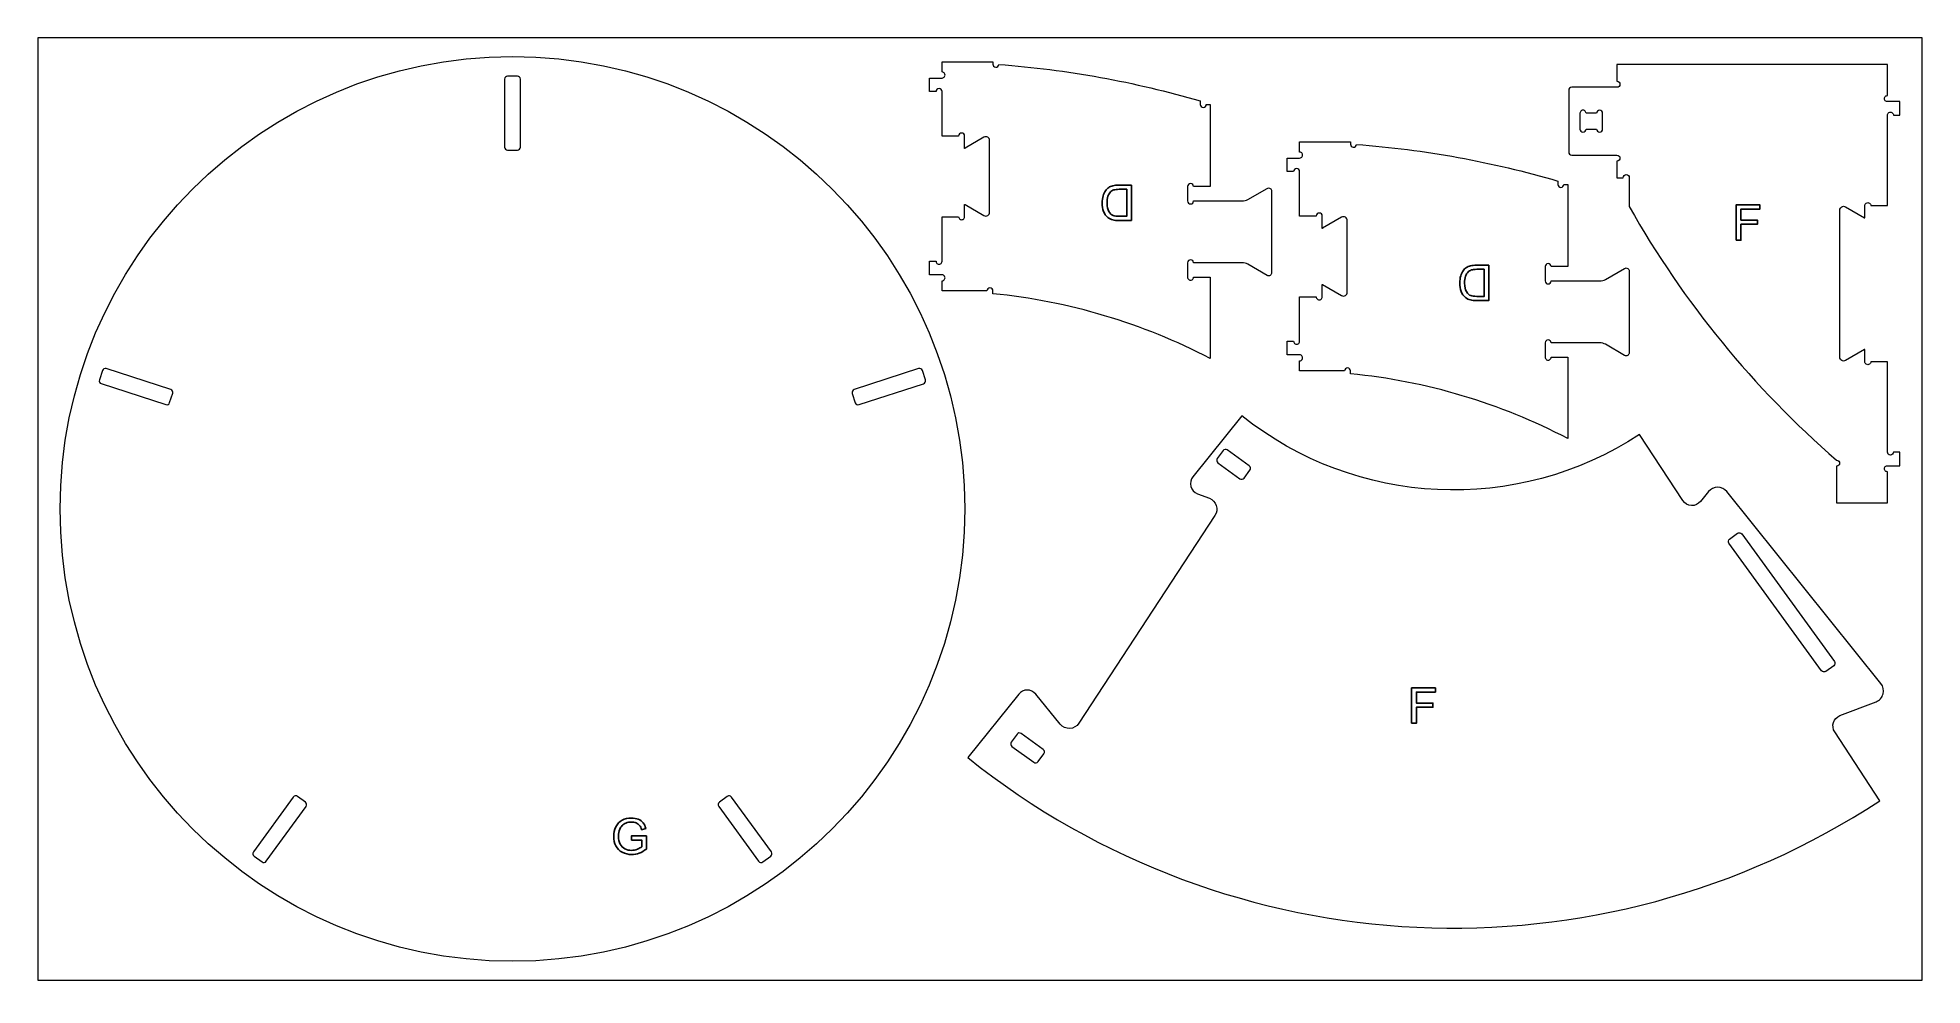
# Model space of a CAD drawing. Header units: centimetres. Extents: x -125 to 125, y -63 to 62.
import ezdxf

# ---------------------------------------------------------------- set-up
doc = ezdxf.new("R2010")
doc.units = ezdxf.units.CM
doc.header["$MEASUREMENT"] = 0
doc.layers.add('decoupe', color=7, linetype='Continuous')
doc.layers.add('planche', color=7, linetype='Continuous')

msp = doc.modelspace()

# ---------------------------------------------------------------- linework, layer by layer
at = {"layer": 'decoupe', "lineweight": 20}
msp.add_ellipse((-62.0318, -0.00053), major_axis=(0, 60), ratio=1, dxfattribs=at)
at = {"layer": 'decoupe', "color": 5, "lineweight": 9}
for points, knots in [([(0.90768, 28.91732), (0.90768, 29.1382), (1.08673, 29.31736), (1.30772, 29.31736), (1.5286, 29.31736), (1.70765, 29.1382), (1.70765, 28.91732), (1.70765, 28.91732), (1.70765, 28.53959), (1.70765, 28.53959), (11.77449, 27.54651), (21.55655, 24.62792), (30.52167, 19.94279), (30.52167, 19.94279), (30.52167, 30.74523), (30.52167, 30.74523), (30.52167, 30.74523), (28.32173, 30.74523), (28.32173, 30.74523), (28.32173, 30.60231), (28.24551, 30.47032), (28.12176, 30.39886), (27.99802, 30.32741), (27.84546, 30.32741), (27.72172, 30.39886), (27.59798, 30.47032), (27.52176, 30.60231), (27.52176, 30.74523), (27.52176, 30.74523), (27.52176, 32.64528), (27.52176, 32.64528), (27.52176, 32.86616), (27.70081, 33.04521), (27.92168, 33.04521), (28.14268, 33.04521), (28.32173, 32.86616), (28.32173, 32.64528), (28.32173, 32.64528), (30.67167, 32.64528), (30.67167, 32.64528), (30.67167, 32.64528), (34.76982, 32.64528), (34.76982, 32.64528), (35.03311, 32.64528), (35.29175, 32.57592), (35.51983, 32.44428), (35.51983, 32.44428), (38.07172, 30.97098), (38.07172, 30.97098), (38.19546, 30.89953), (38.3479, 30.89953), (38.47176, 30.97098), (38.5955, 31.04244), (38.67172, 31.17443), (38.67172, 31.31735), (38.67172, 31.31735), (38.67172, 42.17312), (38.67172, 42.17312), (38.67172, 42.31603), (38.5955, 42.44814), (38.47176, 42.5196), (38.3479, 42.59105), (38.19546, 42.59105), (38.07172, 42.5196), (38.07172, 42.5196), (35.51983, 41.04619), (35.51983, 41.04619), (35.29175, 40.91455), (35.03311, 40.8453), (34.76982, 40.8453), (34.76982, 40.8453), (30.67167, 40.8453), (30.67167, 40.8453), (30.67167, 40.8453), (28.32173, 40.8453), (28.32173, 40.8453), (28.32173, 40.6243), (28.14268, 40.44525), (27.92168, 40.44525), (27.70081, 40.44525), (27.52176, 40.6243), (27.52176, 40.8453), (27.52176, 40.8453), (27.52176, 42.74524), (27.52176, 42.74524), (27.52176, 42.96612), (27.70081, 43.14528), (27.92168, 43.14528), (28.14268, 43.14528), (28.32173, 42.96612), (28.32173, 42.74524), (28.32173, 42.74524), (30.52167, 42.74524), (30.52167, 42.74524), (30.52167, 42.74524), (30.52167, 53.64516), (30.52167, 53.64516), (30.52167, 53.64516), (30.00765, 53.64516), (30.00765, 53.64516), (30.00765, 53.42428), (29.82848, 53.24524), (29.6076, 53.24524), (29.38673, 53.24524), (29.20768, 53.42428), (29.20768, 53.64516), (29.20768, 53.64516), (29.20768, 54.10539), (29.20768, 54.10539), (20.50119, 56.65147), (11.55141, 58.27616), (2.50565, 58.9525), (2.4895, 58.73244), (2.29825, 58.56698), (2.07807, 58.58267), (1.858, 58.59847), (1.6922, 58.7896), (1.70765, 59.00967), (1.70765, 59.00967), (1.70765, 59.28457), (1.70765, 59.28457), (1.70765, 59.28457), (-5.0423, 59.28457), (-5.0423, 59.28457), (-5.0423, 59.28457), (-5.0423, 57.95106), (-5.0423, 57.95106), (-4.89939, 57.95106), (-4.7674, 57.87484), (-4.69594, 57.75098), (-4.62448, 57.62723), (-4.62448, 57.47479), (-4.69594, 57.35105), (-4.7674, 57.22731), (-4.89939, 57.15097), (-5.0423, 57.15097), (-5.0423, 57.15097), (-6.69232, 57.15097), (-6.69232, 57.15097), (-6.69232, 57.15097), (-6.69232, 55.35107), (-6.69232, 55.35107), (-6.69232, 55.35107), (-5.84227, 55.35107), (-5.84227, 55.35107), (-5.84227, 55.57195), (-5.66323, 55.75099), (-5.44235, 55.75099), (-5.22135, 55.75099), (-5.0423, 55.57195), (-5.0423, 55.35107), (-5.0423, 55.35107), (-5.0423, 49.45093), (-5.0423, 49.45093), (-5.0423, 49.45093), (-2.84236, 49.45093), (-2.84236, 49.45093), (-2.84236, 49.6718), (-2.66319, 49.85085), (-2.44232, 49.85085), (-2.22144, 49.85085), (-2.04227, 49.6718), (-2.04227, 49.45093), (-2.04227, 49.45093), (-2.04227, 47.81195), (-2.04227, 47.81195), (-2.04227, 47.81195), (-2.0181, 47.82496), (-2.0181, 47.82496), (-2.0181, 47.82496), (-1.99429, 47.83844), (-1.99429, 47.83844), (-1.99429, 47.83844), (0.52181, 49.29105), (0.52181, 49.29105), (0.67646, 49.3804), (0.86713, 49.3804), (1.02178, 49.29105), (1.17643, 49.20181), (1.27182, 49.03671), (1.27182, 48.85812), (1.27182, 48.85812), (1.27182, 39.34377), (1.27182, 39.34377), (1.27182, 39.16507), (1.17643, 39.00008), (1.02178, 38.91073), (0.86713, 38.82138), (0.67646, 38.82138), (0.52181, 38.91073), (0.52181, 38.91073), (-1.99429, 40.36334), (-1.99429, 40.36334), (-1.99429, 40.36334), (-2.0181, 40.37682), (-2.0181, 40.37682), (-2.0181, 40.37682), (-2.04227, 40.38983), (-2.04227, 40.38983), (-2.04227, 40.38983), (-2.04227, 38.75097), (-2.04227, 38.75097), (-2.04227, 38.60805), (-2.11861, 38.47594), (-2.24235, 38.40449), (-2.36609, 38.33303), (-2.51854, 38.33303), (-2.64228, 38.40449), (-2.76602, 38.47594), (-2.84236, 38.60805), (-2.84236, 38.75097), (-2.84236, 38.75097), (-5.0423, 38.75097), (-5.0423, 38.75097), (-5.0423, 38.75097), (-5.0423, 32.85083), (-5.0423, 32.85083), (-5.0423, 32.70791), (-5.11853, 32.5758), (-5.24227, 32.50435), (-5.36613, 32.43289), (-5.51857, 32.43289), (-5.64231, 32.50435), (-5.76605, 32.5758), (-5.84227, 32.70791), (-5.84227, 32.85083), (-5.84227, 32.85083), (-6.69232, 32.85083), (-6.69232, 32.85083), (-6.69232, 32.85083), (-6.69232, 31.05081), (-6.69232, 31.05081), (-6.69232, 31.05081), (-5.0423, 31.05081), (-5.0423, 31.05081), (-4.89939, 31.05081), (-4.7674, 30.97459), (-4.69594, 30.85084), (-4.62448, 30.7271), (-4.62448, 30.57454), (-4.69594, 30.4508), (-4.7674, 30.32706), (-4.89939, 30.25084), (-5.0423, 30.25084), (-5.0423, 30.25084), (-5.0423, 28.91732), (-5.0423, 28.91732), (-5.0423, 28.91732), (0.90768, 28.91732), (0.90768, 28.91732)], [0, 0, 0, 0, 0.012048193, 0.012048193, 0.012048193, 0.024096386, 0.024096386, 0.024096386, 0.036144578, 0.036144578, 0.036144578, 0.048192771, 0.048192771, 0.048192771, 0.060240964, 0.060240964, 0.060240964, 0.072289157, 0.072289157, 0.072289157, 0.084337349, 0.084337349, 0.084337349, 0.096385542, 0.096385542, 0.096385542, 0.108433735, 0.108433735, 0.108433735, 0.120481928, 0.120481928, 0.120481928, 0.13253012, 0.13253012, 0.13253012, 0.144578313, 0.144578313, 0.144578313, 0.156626506, 0.156626506, 0.156626506, 0.168674699, 0.168674699, 0.168674699, 0.180722892, 0.180722892, 0.180722892, 0.192771084, 0.192771084, 0.192771084, 0.204819277, 0.204819277, 0.204819277, 0.21686747, 0.21686747, 0.21686747, 0.228915663, 0.228915663, 0.228915663, 0.240963855, 0.240963855, 0.240963855, 0.253012048, 0.253012048, 0.253012048, 0.265060241, 0.265060241, 0.265060241, 0.277108434, 0.277108434, 0.277108434, 0.289156627, 0.289156627, 0.289156627, 0.301204819, 0.301204819, 0.301204819, 0.313253012, 0.313253012, 0.313253012, 0.325301205, 0.325301205, 0.325301205, 0.337349398, 0.337349398, 0.337349398, 0.34939759, 0.34939759, 0.34939759, 0.361445783, 0.361445783, 0.361445783, 0.373493976, 0.373493976, 0.373493976, 0.385542169, 0.385542169, 0.385542169, 0.397590361, 0.397590361, 0.397590361, 0.409638554, 0.409638554, 0.409638554, 0.421686747, 0.421686747, 0.421686747, 0.43373494, 0.43373494, 0.43373494, 0.445783133, 0.445783133, 0.445783133, 0.457831325, 0.457831325, 0.457831325, 0.469879518, 0.469879518, 0.469879518, 0.481927711, 0.481927711, 0.481927711, 0.493975904, 0.493975904, 0.493975904, 0.506024096, 0.506024096, 0.506024096, 0.518072289, 0.518072289, 0.518072289, 0.530120482, 0.530120482, 0.530120482, 0.542168675, 0.542168675, 0.542168675, 0.554216867, 0.554216867, 0.554216867, 0.56626506, 0.56626506, 0.56626506, 0.578313253, 0.578313253, 0.578313253, 0.590361446, 0.590361446, 0.590361446, 0.602409639, 0.602409639, 0.602409639, 0.614457831, 0.614457831, 0.614457831, 0.626506024, 0.626506024, 0.626506024, 0.638554217, 0.638554217, 0.638554217, 0.65060241, 0.65060241, 0.65060241, 0.662650602, 0.662650602, 0.662650602, 0.674698795, 0.674698795, 0.674698795, 0.686746988, 0.686746988, 0.686746988, 0.698795181, 0.698795181, 0.698795181, 0.710843373, 0.710843373, 0.710843373, 0.722891566, 0.722891566, 0.722891566, 0.734939759, 0.734939759, 0.734939759, 0.746987952, 0.746987952, 0.746987952, 0.759036145, 0.759036145, 0.759036145, 0.771084337, 0.771084337, 0.771084337, 0.78313253, 0.78313253, 0.78313253, 0.795180723, 0.795180723, 0.795180723, 0.807228916, 0.807228916, 0.807228916, 0.819277108, 0.819277108, 0.819277108, 0.831325301, 0.831325301, 0.831325301, 0.843373494, 0.843373494, 0.843373494, 0.855421687, 0.855421687, 0.855421687, 0.86746988, 0.86746988, 0.86746988, 0.879518072, 0.879518072, 0.879518072, 0.891566265, 0.891566265, 0.891566265, 0.903614458, 0.903614458, 0.903614458, 0.915662651, 0.915662651, 0.915662651, 0.927710843, 0.927710843, 0.927710843, 0.939759036, 0.939759036, 0.939759036, 0.951807229, 0.951807229, 0.951807229, 0.963855422, 0.963855422, 0.963855422, 0.975903614, 0.975903614, 0.975903614, 0.987951807, 0.987951807, 0.987951807, 1, 1, 1, 1]), ([(120.36753, 19.52563), (120.36753, 19.52563), (120.36753, 7.53038), (120.36753, 7.53038), (120.36753, 7.3095), (120.5467, 7.13045), (120.76758, 7.13045), (120.98845, 7.13045), (121.16762, 7.3095), (121.16762, 7.53038), (121.16762, 7.53038), (122.01755, 7.53038), (122.01755, 7.53038), (122.01755, 7.53038), (122.01755, 5.73036), (122.01755, 5.73036), (122.01755, 5.73036), (120.36753, 5.73036), (120.36753, 5.73036), (120.22462, 5.73036), (120.09263, 5.65414), (120.02117, 5.53039), (119.94971, 5.40665), (119.94971, 5.25421), (120.02117, 5.13035), (120.09263, 5.00661), (120.22462, 4.93039), (120.36753, 4.93039), (120.36753, 4.93039), (120.36753, 0.82562), (120.36753, 0.82562), (120.36753, 0.82562), (113.61758, 0.82562), (113.61758, 0.82562), (113.61758, 0.82562), (113.61758, 5.66564), (113.61758, 5.66564), (113.83845, 5.66564), (114.01762, 5.84469), (114.01762, 6.06557), (114.01762, 6.28656), (113.83845, 6.46561), (113.61758, 6.46561), (102.59681, 16.02144), (93.29555, 27.39566), (86.11767, 40.09397), (86.11767, 40.09397), (86.11767, 43.9336), (86.11767, 43.9336), (86.11767, 44.15447), (85.9385, 44.33352), (85.71762, 44.33352), (85.49675, 44.33352), (85.3177, 44.15447), (85.3177, 43.9336), (85.3177, 43.9336), (84.61765, 43.9336), (84.61765, 43.9336), (84.61765, 43.9336), (84.48171, 43.9336), (84.48171, 43.9336), (84.48171, 43.9336), (84.48171, 46.12564), (84.48171, 46.12564), (84.7027, 46.12564), (84.88175, 46.30481), (84.88175, 46.52568), (84.88175, 46.74656), (84.7027, 46.92573), (84.48171, 46.92573), (84.48171, 46.92573), (78.48176, 46.92573), (78.48176, 46.92573), (78.37568, 46.92573), (78.27389, 46.96779), (78.19895, 47.04285), (78.12389, 47.11791), (78.08172, 47.21957), (78.08172, 47.32565), (78.08172, 47.32565), (78.08172, 55.52566), (78.08172, 55.52566), (78.08172, 55.63175), (78.12389, 55.73353), (78.19895, 55.80847), (78.27389, 55.88353), (78.37568, 55.92571), (78.48176, 55.92571), (78.48176, 55.92571), (84.48171, 55.92571), (84.48171, 55.92571), (84.7027, 55.92571), (84.88175, 56.10476), (84.88175, 56.32563), (84.88175, 56.54663), (84.7027, 56.72568), (84.48171, 56.72568), (84.48171, 56.72568), (84.48171, 58.92551), (84.48171, 58.92551), (84.48171, 58.92551), (120.36753, 58.92551), (120.36753, 58.92551), (120.36753, 58.92551), (120.36753, 54.82074), (120.36753, 54.82074), (120.22462, 54.82074), (120.09263, 54.74452), (120.02117, 54.62077), (119.94971, 54.49692), (119.94971, 54.34447), (120.02117, 54.22073), (120.09263, 54.09699), (120.22462, 54.02077), (120.36753, 54.02077), (120.36753, 54.02077), (122.01755, 54.02077), (122.01755, 54.02077), (122.01755, 54.02077), (122.01755, 52.22075), (122.01755, 52.22075), (122.01755, 52.22075), (121.16762, 52.22075), (121.16762, 52.22075), (121.16762, 52.36366), (121.09128, 52.49566), (120.96754, 52.56711), (120.8438, 52.63857), (120.69136, 52.63857), (120.56761, 52.56711), (120.44387, 52.49566), (120.36753, 52.36366), (120.36753, 52.22075), (120.36753, 52.22075), (120.36753, 40.2255), (120.36753, 40.2255), (120.36753, 40.2255), (118.16759, 40.2255), (118.16759, 40.2255), (118.16759, 40.36841), (118.09137, 40.50052), (117.96762, 40.57198), (117.84376, 40.64344), (117.69132, 40.64344), (117.56758, 40.57198), (117.44384, 40.50052), (117.36762, 40.36841), (117.36762, 40.2255), (117.36762, 40.2255), (117.36762, 38.58664), (117.36762, 38.58664), (117.36762, 38.58664), (117.34345, 38.59965), (117.34345, 38.59965), (117.34345, 38.59965), (117.31951, 38.61313), (117.31951, 38.61313), (117.31951, 38.61313), (114.80353, 40.06574), (114.80353, 40.06574), (114.64876, 40.15509), (114.45821, 40.15509), (114.30345, 40.06574), (114.1488, 39.97639), (114.05352, 39.8114), (114.05352, 39.6327), (114.05352, 39.6327), (114.05352, 20.11843), (114.05352, 20.11843), (114.05352, 19.93973), (114.1488, 19.77474), (114.30345, 19.68539), (114.45821, 19.59604), (114.64876, 19.59604), (114.80353, 19.68539), (114.80353, 19.68539), (117.31951, 21.138), (117.31951, 21.138), (117.31951, 21.138), (117.34345, 21.15148), (117.34345, 21.15148), (117.34345, 21.15148), (117.36762, 21.16449), (117.36762, 21.16449), (117.36762, 21.16449), (117.36762, 19.52563), (117.36762, 19.52563), (117.36762, 19.38271), (117.44384, 19.2506), (117.56758, 19.17915), (117.69132, 19.10769), (117.84376, 19.10769), (117.96762, 19.17915), (118.09137, 19.2506), (118.16759, 19.38271), (118.16759, 19.52563), (118.16759, 19.52563), (120.36753, 19.52563), (120.36753, 19.52563)], [0, 0, 0, 0, 0.015151515, 0.015151515, 0.015151515, 0.03030303, 0.03030303, 0.03030303, 0.045454545, 0.045454545, 0.045454545, 0.060606061, 0.060606061, 0.060606061, 0.075757576, 0.075757576, 0.075757576, 0.090909091, 0.090909091, 0.090909091, 0.106060606, 0.106060606, 0.106060606, 0.121212121, 0.121212121, 0.121212121, 0.136363636, 0.136363636, 0.136363636, 0.151515152, 0.151515152, 0.151515152, 0.166666667, 0.166666667, 0.166666667, 0.181818182, 0.181818182, 0.181818182, 0.196969697, 0.196969697, 0.196969697, 0.212121212, 0.212121212, 0.212121212, 0.227272727, 0.227272727, 0.227272727, 0.242424242, 0.242424242, 0.242424242, 0.257575758, 0.257575758, 0.257575758, 0.272727273, 0.272727273, 0.272727273, 0.287878788, 0.287878788, 0.287878788, 0.303030303, 0.303030303, 0.303030303, 0.318181818, 0.318181818, 0.318181818, 0.333333333, 0.333333333, 0.333333333, 0.348484848, 0.348484848, 0.348484848, 0.363636364, 0.363636364, 0.363636364, 0.378787879, 0.378787879, 0.378787879, 0.393939394, 0.393939394, 0.393939394, 0.409090909, 0.409090909, 0.409090909, 0.424242424, 0.424242424, 0.424242424, 0.439393939, 0.439393939, 0.439393939, 0.454545455, 0.454545455, 0.454545455, 0.46969697, 0.46969697, 0.46969697, 0.484848485, 0.484848485, 0.484848485, 0.5, 0.5, 0.5, 0.515151515, 0.515151515, 0.515151515, 0.53030303, 0.53030303, 0.53030303, 0.545454545, 0.545454545, 0.545454545, 0.560606061, 0.560606061, 0.560606061, 0.575757576, 0.575757576, 0.575757576, 0.590909091, 0.590909091, 0.590909091, 0.606060606, 0.606060606, 0.606060606, 0.621212121, 0.621212121, 0.621212121, 0.636363636, 0.636363636, 0.636363636, 0.651515152, 0.651515152, 0.651515152, 0.666666667, 0.666666667, 0.666666667, 0.681818182, 0.681818182, 0.681818182, 0.696969697, 0.696969697, 0.696969697, 0.712121212, 0.712121212, 0.712121212, 0.727272727, 0.727272727, 0.727272727, 0.742424242, 0.742424242, 0.742424242, 0.757575758, 0.757575758, 0.757575758, 0.772727273, 0.772727273, 0.772727273, 0.787878788, 0.787878788, 0.787878788, 0.803030303, 0.803030303, 0.803030303, 0.818181818, 0.818181818, 0.818181818, 0.833333333, 0.833333333, 0.833333333, 0.848484848, 0.848484848, 0.848484848, 0.863636364, 0.863636364, 0.863636364, 0.878787879, 0.878787879, 0.878787879, 0.893939394, 0.893939394, 0.893939394, 0.909090909, 0.909090909, 0.909090909, 0.924242424, 0.924242424, 0.924242424, 0.939393939, 0.939393939, 0.939393939, 0.954545455, 0.954545455, 0.954545455, 0.96969697, 0.96969697, 0.96969697, 0.984848485, 0.984848485, 0.984848485, 1, 1, 1, 1]), ([(48.34448, 18.30358), (48.34448, 18.52446), (48.52353, 18.70362), (48.74452, 18.70362), (48.9654, 18.70362), (49.14445, 18.52446), (49.14445, 18.30358), (49.14445, 18.30358), (49.14445, 17.92585), (49.14445, 17.92585), (59.21129, 16.93277), (68.99335, 14.01418), (77.95847, 9.32905), (77.95847, 9.32905), (77.95847, 20.13149), (77.95847, 20.13149), (77.95847, 20.13149), (75.75853, 20.13149), (75.75853, 20.13149), (75.75853, 19.98857), (75.68231, 19.85658), (75.55856, 19.78512), (75.43482, 19.71367), (75.28226, 19.71367), (75.15852, 19.78512), (75.03478, 19.85658), (74.95856, 19.98857), (74.95856, 20.13149), (74.95856, 20.13149), (74.95856, 22.03154), (74.95856, 22.03154), (74.95856, 22.25242), (75.13761, 22.43147), (75.35848, 22.43147), (75.57948, 22.43147), (75.75853, 22.25242), (75.75853, 22.03154), (75.75853, 22.03154), (78.10847, 22.03154), (78.10847, 22.03154), (78.10847, 22.03154), (82.20662, 22.03154), (82.20662, 22.03154), (82.46991, 22.03154), (82.72855, 21.96218), (82.95663, 21.83054), (82.95663, 21.83054), (85.50852, 20.35724), (85.50852, 20.35724), (85.63226, 20.28579), (85.7847, 20.28579), (85.90856, 20.35724), (86.0323, 20.4287), (86.10852, 20.56069), (86.10852, 20.70361), (86.10852, 20.70361), (86.10852, 31.55938), (86.10852, 31.55938), (86.10852, 31.70229), (86.0323, 31.8344), (85.90856, 31.90586), (85.7847, 31.97731), (85.63226, 31.97731), (85.50852, 31.90586), (85.50852, 31.90586), (82.95663, 30.43245), (82.95663, 30.43245), (82.72855, 30.30081), (82.46991, 30.23156), (82.20662, 30.23156), (82.20662, 30.23156), (78.10847, 30.23156), (78.10847, 30.23156), (78.10847, 30.23156), (75.75853, 30.23156), (75.75853, 30.23156), (75.75853, 30.01056), (75.57948, 29.83151), (75.35848, 29.83151), (75.13761, 29.83151), (74.95856, 30.01056), (74.95856, 30.23156), (74.95856, 30.23156), (74.95856, 32.1315), (74.95856, 32.1315), (74.95856, 32.35238), (75.13761, 32.53154), (75.35848, 32.53154), (75.57948, 32.53154), (75.75853, 32.35238), (75.75853, 32.1315), (75.75853, 32.1315), (77.95847, 32.1315), (77.95847, 32.1315), (77.95847, 32.1315), (77.95847, 43.03142), (77.95847, 43.03142), (77.95847, 43.03142), (77.44445, 43.03142), (77.44445, 43.03142), (77.44445, 42.81054), (77.26528, 42.6315), (77.0444, 42.6315), (76.82353, 42.6315), (76.64448, 42.81054), (76.64448, 43.03142), (76.64448, 43.03142), (76.64448, 43.49165), (76.64448, 43.49165), (67.93799, 46.03773), (58.98821, 47.66242), (49.94245, 48.33876), (49.9263, 48.1187), (49.73505, 47.95324), (49.51487, 47.96893), (49.2948, 47.98473), (49.129, 48.17586), (49.14445, 48.39593), (49.14445, 48.39593), (49.14445, 48.67083), (49.14445, 48.67083), (49.14445, 48.67083), (42.3945, 48.67083), (42.3945, 48.67083), (42.3945, 48.67083), (42.3945, 47.33732), (42.3945, 47.33732), (42.53741, 47.33732), (42.6694, 47.2611), (42.74086, 47.13724), (42.81232, 47.01349), (42.81232, 46.86105), (42.74086, 46.73731), (42.6694, 46.61357), (42.53741, 46.53723), (42.3945, 46.53723), (42.3945, 46.53723), (40.74448, 46.53723), (40.74448, 46.53723), (40.74448, 46.53723), (40.74448, 44.73733), (40.74448, 44.73733), (40.74448, 44.73733), (41.59453, 44.73733), (41.59453, 44.73733), (41.59453, 44.95821), (41.77357, 45.13725), (41.99445, 45.13725), (42.21545, 45.13725), (42.3945, 44.95821), (42.3945, 44.73733), (42.3945, 44.73733), (42.3945, 38.83719), (42.3945, 38.83719), (42.3945, 38.83719), (44.59444, 38.83719), (44.59444, 38.83719), (44.59444, 39.05806), (44.77361, 39.23711), (44.99448, 39.23711), (45.21536, 39.23711), (45.39453, 39.05806), (45.39453, 38.83719), (45.39453, 38.83719), (45.39453, 37.19821), (45.39453, 37.19821), (45.39453, 37.19821), (45.4187, 37.21122), (45.4187, 37.21122), (45.4187, 37.21122), (45.44251, 37.2247), (45.44251, 37.2247), (45.44251, 37.2247), (47.95861, 38.67731), (47.95861, 38.67731), (48.11326, 38.76666), (48.30393, 38.76666), (48.45858, 38.67731), (48.61323, 38.58807), (48.70862, 38.42297), (48.70862, 38.24438), (48.70862, 38.24438), (48.70862, 28.73003), (48.70862, 28.73003), (48.70862, 28.55133), (48.61323, 28.38634), (48.45858, 28.29699), (48.30393, 28.20764), (48.11326, 28.20764), (47.95861, 28.29699), (47.95861, 28.29699), (45.44251, 29.7496), (45.44251, 29.7496), (45.44251, 29.7496), (45.4187, 29.76308), (45.4187, 29.76308), (45.4187, 29.76308), (45.39453, 29.77609), (45.39453, 29.77609), (45.39453, 29.77609), (45.39453, 28.13723), (45.39453, 28.13723), (45.39453, 27.99431), (45.31819, 27.8622), (45.19445, 27.79075), (45.07071, 27.71929), (44.91826, 27.71929), (44.79452, 27.79075), (44.67078, 27.8622), (44.59444, 27.99431), (44.59444, 28.13723), (44.59444, 28.13723), (42.3945, 28.13723), (42.3945, 28.13723), (42.3945, 28.13723), (42.3945, 22.23709), (42.3945, 22.23709), (42.3945, 22.09417), (42.31827, 21.96206), (42.19453, 21.89061), (42.07067, 21.81915), (41.91823, 21.81915), (41.79449, 21.89061), (41.67075, 21.96206), (41.59453, 22.09417), (41.59453, 22.23709), (41.59453, 22.23709), (40.74448, 22.23709), (40.74448, 22.23709), (40.74448, 22.23709), (40.74448, 20.43707), (40.74448, 20.43707), (40.74448, 20.43707), (42.3945, 20.43707), (42.3945, 20.43707), (42.53741, 20.43707), (42.6694, 20.36085), (42.74086, 20.2371), (42.81232, 20.11336), (42.81232, 19.9608), (42.74086, 19.83706), (42.6694, 19.71332), (42.53741, 19.6371), (42.3945, 19.6371), (42.3945, 19.6371), (42.3945, 18.30358), (42.3945, 18.30358), (42.3945, 18.30358), (48.34448, 18.30358), (48.34448, 18.30358)], [0, 0, 0, 0, 0.012048193, 0.012048193, 0.012048193, 0.024096386, 0.024096386, 0.024096386, 0.036144578, 0.036144578, 0.036144578, 0.048192771, 0.048192771, 0.048192771, 0.060240964, 0.060240964, 0.060240964, 0.072289157, 0.072289157, 0.072289157, 0.084337349, 0.084337349, 0.084337349, 0.096385542, 0.096385542, 0.096385542, 0.108433735, 0.108433735, 0.108433735, 0.120481928, 0.120481928, 0.120481928, 0.13253012, 0.13253012, 0.13253012, 0.144578313, 0.144578313, 0.144578313, 0.156626506, 0.156626506, 0.156626506, 0.168674699, 0.168674699, 0.168674699, 0.180722892, 0.180722892, 0.180722892, 0.192771084, 0.192771084, 0.192771084, 0.204819277, 0.204819277, 0.204819277, 0.21686747, 0.21686747, 0.21686747, 0.228915663, 0.228915663, 0.228915663, 0.240963855, 0.240963855, 0.240963855, 0.253012048, 0.253012048, 0.253012048, 0.265060241, 0.265060241, 0.265060241, 0.277108434, 0.277108434, 0.277108434, 0.289156627, 0.289156627, 0.289156627, 0.301204819, 0.301204819, 0.301204819, 0.313253012, 0.313253012, 0.313253012, 0.325301205, 0.325301205, 0.325301205, 0.337349398, 0.337349398, 0.337349398, 0.34939759, 0.34939759, 0.34939759, 0.361445783, 0.361445783, 0.361445783, 0.373493976, 0.373493976, 0.373493976, 0.385542169, 0.385542169, 0.385542169, 0.397590361, 0.397590361, 0.397590361, 0.409638554, 0.409638554, 0.409638554, 0.421686747, 0.421686747, 0.421686747, 0.43373494, 0.43373494, 0.43373494, 0.445783133, 0.445783133, 0.445783133, 0.457831325, 0.457831325, 0.457831325, 0.469879518, 0.469879518, 0.469879518, 0.481927711, 0.481927711, 0.481927711, 0.493975904, 0.493975904, 0.493975904, 0.506024096, 0.506024096, 0.506024096, 0.518072289, 0.518072289, 0.518072289, 0.530120482, 0.530120482, 0.530120482, 0.542168675, 0.542168675, 0.542168675, 0.554216867, 0.554216867, 0.554216867, 0.56626506, 0.56626506, 0.56626506, 0.578313253, 0.578313253, 0.578313253, 0.590361446, 0.590361446, 0.590361446, 0.602409639, 0.602409639, 0.602409639, 0.614457831, 0.614457831, 0.614457831, 0.626506024, 0.626506024, 0.626506024, 0.638554217, 0.638554217, 0.638554217, 0.65060241, 0.65060241, 0.65060241, 0.662650602, 0.662650602, 0.662650602, 0.674698795, 0.674698795, 0.674698795, 0.686746988, 0.686746988, 0.686746988, 0.698795181, 0.698795181, 0.698795181, 0.710843373, 0.710843373, 0.710843373, 0.722891566, 0.722891566, 0.722891566, 0.734939759, 0.734939759, 0.734939759, 0.746987952, 0.746987952, 0.746987952, 0.759036145, 0.759036145, 0.759036145, 0.771084337, 0.771084337, 0.771084337, 0.78313253, 0.78313253, 0.78313253, 0.795180723, 0.795180723, 0.795180723, 0.807228916, 0.807228916, 0.807228916, 0.819277108, 0.819277108, 0.819277108, 0.831325301, 0.831325301, 0.831325301, 0.843373494, 0.843373494, 0.843373494, 0.855421687, 0.855421687, 0.855421687, 0.86746988, 0.86746988, 0.86746988, 0.879518072, 0.879518072, 0.879518072, 0.891566265, 0.891566265, 0.891566265, 0.903614458, 0.903614458, 0.903614458, 0.915662651, 0.915662651, 0.915662651, 0.927710843, 0.927710843, 0.927710843, 0.939759036, 0.939759036, 0.939759036, 0.951807229, 0.951807229, 0.951807229, 0.963855422, 0.963855422, 0.963855422, 0.975903614, 0.975903614, 0.975903614, 0.987951807, 0.987951807, 0.987951807, 1, 1, 1, 1]), ([(87.46942, 9.8699), (87.46942, 9.8699), (93.23118, 1.09835), (93.23118, 1.09835), (93.48529, 0.71155), (93.9088, 0.46929), (94.371, 0.44629), (94.83332, 0.42328), (95.2788, 0.62231), (95.56997, 0.98192), (95.56997, 0.98192), (96.63962, 2.30289), (96.63962, 2.30289), (96.93463, 2.66715), (97.37859, 2.87838), (97.8473, 2.87745), (98.31601, 2.87652), (98.75916, 2.66343), (99.05266, 2.29801), (99.05266, 2.29801), (119.50447, -23.16613), (119.50447, -23.16613), (119.81446, -23.55211), (119.92147, -24.06289), (119.79239, -24.54089), (119.6633, -25.01878), (119.31368, -25.40628), (118.85148, -25.5837), (118.85148, -25.5837), (114.06851, -27.41974), (114.06851, -27.41974), (113.65882, -27.57694), (113.34243, -27.91134), (113.20788, -28.32893), (113.07345, -28.74663), (113.13527, -29.20279), (113.37613, -29.56949), (113.37613, -29.56949), (119.37445, -38.70111), (119.37445, -38.70111), (82.05704, -63.18531), (33.22309, -60.87928), (-1.62109, -32.98769), (-1.62109, -32.98769), (5.1269, -24.56483), (5.1269, -24.56483), (5.40122, -24.22242), (5.8159, -24.02268), (6.25475, -24.02152), (6.69349, -24.02036), (7.10922, -24.218), (7.3854, -24.55902), (7.3854, -24.55902), (10.6177, -28.5505), (10.6177, -28.5505), (10.9292, -28.93521), (11.40582, -29.14807), (11.90021, -29.12309), (12.39471, -29.09822), (12.84751, -28.83854), (13.11881, -28.42444), (13.11881, -28.42444), (31.15967, -0.88653), (31.15967, -0.88653), (31.41657, -0.49439), (31.48222, -0.0072), (31.33826, 0.43897), (31.1943, 0.88502), (30.85618, 1.24196), (30.41861, 1.40997), (30.41861, 1.40997), (28.84388, 2.01439), (28.84388, 2.01439), (28.41177, 2.18031), (28.08481, 2.54247), (27.96386, 2.98923), (27.8429, 3.43586), (27.94248, 3.91352), (28.23191, 4.27475), (28.23191, 4.27475), (34.70801, 12.35823), (34.70801, 12.35823), (49.9086, 0.21193), (71.19314, -0.79195), (87.46942, 9.8699)], [0, 0, 0, 0, 0.035714286, 0.035714286, 0.035714286, 0.071428571, 0.071428571, 0.071428571, 0.107142857, 0.107142857, 0.107142857, 0.142857143, 0.142857143, 0.142857143, 0.178571429, 0.178571429, 0.178571429, 0.214285714, 0.214285714, 0.214285714, 0.25, 0.25, 0.25, 0.285714286, 0.285714286, 0.285714286, 0.321428571, 0.321428571, 0.321428571, 0.357142857, 0.357142857, 0.357142857, 0.392857143, 0.392857143, 0.392857143, 0.428571429, 0.428571429, 0.428571429, 0.464285714, 0.464285714, 0.464285714, 0.5, 0.5, 0.5, 0.535714286, 0.535714286, 0.535714286, 0.571428571, 0.571428571, 0.571428571, 0.607142857, 0.607142857, 0.607142857, 0.642857143, 0.642857143, 0.642857143, 0.678571429, 0.678571429, 0.678571429, 0.714285714, 0.714285714, 0.714285714, 0.75, 0.75, 0.75, 0.785714286, 0.785714286, 0.785714286, 0.821428571, 0.821428571, 0.821428571, 0.857142857, 0.857142857, 0.857142857, 0.892857143, 0.892857143, 0.892857143, 0.928571429, 0.928571429, 0.928571429, 0.964285714, 0.964285714, 0.964285714, 1, 1, 1, 1])]:
    msp.add_open_spline(points, degree=3, knots=knots, dxfattribs=at)
at = {"layer": 'decoupe', "color": 3, "lineweight": 20}
for points in [[(-62.67746, 57.39995), (-62.67746, 57.39995), (-61.37754, 57.39995), (-61.37754, 57.39995), (-61.15751, 57.39995), (-60.9775, 57.21994), (-60.9775, 56.99991), (-60.9775, 56.99991), (-60.9775, 48.00004), (-60.9775, 48.00004), (-60.9775, 47.78001), (-61.15751, 47.6), (-61.37754, 47.6), (-61.37754, 47.6), (-62.67746, 47.6), (-62.67746, 47.6), (-62.89749, 47.6), (-63.0775, 47.78001), (-63.0775, 48.00004), (-63.0775, 48.00004), (-63.0775, 56.99991), (-63.0775, 56.99991), (-63.0775, 57.21994), (-62.89749, 57.39995), (-62.67746, 57.39995)], [(-116.82241, 17.12314), (-116.82241, 17.12314), (-116.42071, 18.35944), (-116.42071, 18.35944), (-116.35272, 18.5687), (-116.12589, 18.68427), (-115.91663, 18.61628), (-115.91663, 18.61628), (-107.35725, 15.83517), (-107.35725, 15.83517), (-107.14799, 15.76718), (-107.03241, 15.54035), (-107.10041, 15.33109), (-107.10041, 15.33109), (-107.5021, 14.09479), (-107.5021, 14.09479), (-107.5701, 13.88553), (-107.79693, 13.76996), (-108.00619, 13.83795), (-108.00619, 13.83795), (-116.56557, 16.61906), (-116.56557, 16.61906), (-116.77483, 16.68705), (-116.8904, 16.91388), (-116.82241, 17.12314)], [(-7.64023, 18.35126), (-7.64023, 18.35126), (-7.23853, 17.11496), (-7.23853, 17.11496), (-7.17054, 16.9057), (-7.28611, 16.67887), (-7.49538, 16.61088), (-7.49538, 16.61088), (-16.05475, 13.82977), (-16.05475, 13.82977), (-16.26402, 13.76178), (-16.49084, 13.87735), (-16.55884, 14.08661), (-16.55884, 14.08661), (-16.96053, 15.32291), (-16.96053, 15.32291), (-17.02853, 15.53217), (-16.91295, 15.759), (-16.70369, 15.82699), (-16.70369, 15.82699), (-8.14431, 18.6081), (-8.14431, 18.6081), (-7.93505, 18.67609), (-7.70822, 18.56052), (-7.64023, 18.35126)], [(34.46914, 4.00555), (34.46914, 4.00555), (31.55664, 6.12161), (31.55664, 6.12161), (31.37864, 6.25093), (31.33884, 6.50232), (31.46814, 6.68029), (31.46814, 6.68029), (32.23231, 7.73207), (32.23231, 7.73207), (32.36161, 7.91004), (32.61299, 7.94987), (32.79099, 7.82054), (32.79099, 7.82054), (35.70349, 5.70449), (35.70349, 5.70449), (35.88148, 5.57517), (35.92128, 5.32378), (35.79198, 5.14581), (35.79198, 5.14581), (35.02782, 4.09403), (35.02782, 4.09403), (34.89852, 3.91606), (34.64714, 3.87623), (34.46914, 4.00555)], [(112.18481, -21.55766), (112.18481, -21.55766), (113.23664, -20.79347), (113.23664, -20.79347), (113.4146, -20.66417), (113.45441, -20.4128), (113.32511, -20.23484), (113.32511, -20.23484), (101.04034, -3.3263), (101.04034, -3.3263), (100.91104, -3.14833), (100.65968, -3.10852), (100.48171, -3.23782), (100.48171, -3.23782), (99.42989, -4.00202), (99.42989, -4.00202), (99.25192, -4.13132), (99.21211, -4.38268), (99.34141, -4.56065), (99.34141, -4.56065), (111.62618, -21.46919), (111.62618, -21.46919), (111.75548, -21.64715), (112.00685, -21.68696), (112.18481, -21.55766)], [(7.14194, -33.60713), (7.14194, -33.60713), (4.22943, -31.49108), (4.22943, -31.49108), (4.05144, -31.36176), (4.01164, -31.11037), (4.14094, -30.9324), (4.14094, -30.9324), (4.9051, -29.88062), (4.9051, -29.88062), (5.03441, -29.70265), (5.28579, -29.66282), (5.46378, -29.79214), (5.46378, -29.79214), (8.37629, -31.9082), (8.37629, -31.9082), (8.55428, -32.03752), (8.59408, -32.28891), (8.46478, -32.46688), (8.46478, -32.46688), (7.70062, -33.51866), (7.70062, -33.51866), (7.57131, -33.69663), (7.31993, -33.73646), (7.14194, -33.60713)], [(-95.2486, -46.81798), (-95.2486, -46.81798), (-96.30026, -46.05391), (-96.30026, -46.05391), (-96.47827, -45.92458), (-96.51809, -45.67314), (-96.38876, -45.49513), (-96.38876, -45.49513), (-91.09877, -38.21409), (-91.09877, -38.21409), (-90.96944, -38.03608), (-90.718, -37.99625), (-90.53999, -38.12559), (-90.53999, -38.12559), (-89.48834, -38.88966), (-89.48834, -38.88966), (-89.31032, -39.01899), (-89.2705, -39.27043), (-89.39983, -39.44844), (-89.39983, -39.44844), (-94.68982, -46.72948), (-94.68982, -46.72948), (-94.81915, -46.90749), (-95.07059, -46.94732), (-95.2486, -46.81798)], [(-27.7703, -46.05897), (-27.7703, -46.05897), (-28.82196, -46.82304), (-28.82196, -46.82304), (-28.99997, -46.95237), (-29.25141, -46.91254), (-29.38074, -46.73454), (-29.38074, -46.73454), (-34.67072, -39.45349), (-34.67072, -39.45349), (-34.80005, -39.27548), (-34.76023, -39.02405), (-34.58222, -38.89471), (-34.58222, -38.89471), (-33.53057, -38.13064), (-33.53057, -38.13064), (-33.35256, -38.00131), (-33.10112, -38.04114), (-32.97179, -38.21915), (-32.97179, -38.21915), (-27.6818, -45.50019), (-27.6818, -45.50019), (-27.55247, -45.6782), (-27.59229, -45.92963), (-27.7703, -46.05897)]]:
    msp.add_open_spline(points, degree=3, knots=[0, 0, 0, 0, 0.125, 0.125, 0.125, 0.25, 0.25, 0.25, 0.375, 0.375, 0.375, 0.5, 0.5, 0.5, 0.625, 0.625, 0.625, 0.75, 0.75, 0.75, 0.875, 0.875, 0.875, 1, 1, 1, 1], dxfattribs=at)
at = {"layer": 'decoupe', "color": 3, "lineweight": 9}
msp.add_open_spline([(79.58173, 51.57566), (79.58173, 51.57566), (79.58173, 52.48032), (79.58173, 52.48032), (79.58173, 52.62312), (79.65795, 52.75534), (79.7817, 52.8268), (79.90555, 52.89825), (80.058, 52.89825), (80.18174, 52.8268), (80.30548, 52.75522), (80.3817, 52.62312), (80.3817, 52.48032), (80.3817, 52.48032), (81.78179, 52.48032), (81.78179, 52.48032), (81.78179, 52.7012), (81.96084, 52.88024), (82.18172, 52.88024), (82.40272, 52.88024), (82.58176, 52.7012), (82.58176, 52.48032), (82.58176, 52.48032), (82.58176, 51.57566), (82.58176, 51.57566), (82.58176, 51.57566), (82.58176, 50.37623), (82.58176, 50.37623), (82.58176, 50.15535), (82.40272, 49.97619), (82.18172, 49.97619), (81.96084, 49.97619), (81.78179, 50.15535), (81.78179, 50.37623), (81.78179, 50.37623), (80.3817, 50.37623), (80.3817, 50.37623), (80.3817, 50.15535), (80.20265, 49.97619), (79.98178, 49.97619), (79.76078, 49.97619), (79.58173, 50.15535), (79.58173, 50.37623), (79.58173, 50.37623), (79.58173, 51.57566), (79.58173, 51.57566)], degree=3, knots=[0, 0, 0, 0, 0.066666667, 0.066666667, 0.066666667, 0.133333333, 0.133333333, 0.133333333, 0.2, 0.2, 0.2, 0.266666667, 0.266666667, 0.266666667, 0.333333333, 0.333333333, 0.333333333, 0.4, 0.4, 0.4, 0.466666667, 0.466666667, 0.466666667, 0.533333333, 0.533333333, 0.533333333, 0.6, 0.6, 0.6, 0.666666667, 0.666666667, 0.666666667, 0.733333333, 0.733333333, 0.733333333, 0.8, 0.8, 0.8, 0.866666667, 0.866666667, 0.866666667, 0.933333333, 0.933333333, 0.933333333, 1, 1, 1, 1], dxfattribs=at)
at = {"layer": 'decoupe', "color": 230}
for points, knots in [([(20.07193, 42.94056), (20.07193, 42.94056), (20.07193, 38.25705), (20.07193, 38.25705), (20.07193, 38.25705), (18.45843, 38.25705), (18.45843, 38.25705), (18.0943, 38.25705), (17.8163, 38.27995), (17.62442, 38.32356), (17.35623, 38.3857), (17.12729, 38.49799), (16.9376, 38.65934), (16.69012, 38.86866), (16.50588, 39.13467), (16.38377, 39.45955), (16.26058, 39.78443), (16.19953, 40.15618), (16.19953, 40.57373), (16.19953, 40.92914), (16.24096, 41.24421), (16.32381, 41.51894), (16.40667, 41.79367), (16.51351, 42.02152), (16.64324, 42.2014), (16.77407, 42.38129), (16.91579, 42.52301), (17.0706, 42.62549), (17.22432, 42.72906), (17.41074, 42.80756), (17.62878, 42.86098), (17.84792, 42.9144), (18.09866, 42.94056), (18.38211, 42.94056), (18.38211, 42.94056), (20.07193, 42.94056), (20.07193, 42.94056)], [0, 0, 0, 0, 0.083333333, 0.083333333, 0.083333333, 0.166666667, 0.166666667, 0.166666667, 0.25, 0.25, 0.25, 0.333333333, 0.333333333, 0.333333333, 0.416666667, 0.416666667, 0.416666667, 0.5, 0.5, 0.5, 0.583333333, 0.583333333, 0.583333333, 0.666666667, 0.666666667, 0.666666667, 0.75, 0.75, 0.75, 0.833333333, 0.833333333, 0.833333333, 0.916666667, 0.916666667, 0.916666667, 1, 1, 1, 1]), ([(19.45051, 42.3911), (19.45051, 42.3911), (18.45189, 42.3911), (18.45189, 42.3911), (18.14336, 42.3911), (17.90134, 42.36275), (17.72581, 42.30497), (17.55029, 42.24719), (17.41074, 42.16652), (17.30609, 42.06186), (17.16, 41.91468), (17.04553, 41.71626), (16.96376, 41.4677), (16.882, 41.21913), (16.84057, 40.91824), (16.84057, 40.56392), (16.84057, 40.07333), (16.92124, 39.69612), (17.0815, 39.43229), (17.24176, 39.16846), (17.43691, 38.99185), (17.66694, 38.90245), (17.83265, 38.83813), (18.09975, 38.80652), (18.46824, 38.80652), (18.46824, 38.80652), (19.45051, 38.80652), (19.45051, 38.80652), (19.45051, 38.80652), (19.45051, 42.3911), (19.45051, 42.3911)], [0, 0, 0, 0, 0.1, 0.1, 0.1, 0.2, 0.2, 0.2, 0.3, 0.3, 0.3, 0.4, 0.4, 0.4, 0.5, 0.5, 0.5, 0.6, 0.6, 0.6, 0.7, 0.7, 0.7, 0.8, 0.8, 0.8, 0.9, 0.9, 0.9, 1, 1, 1, 1]), ([(100.30019, 35.63169), (100.30019, 35.63169), (100.30019, 40.3152), (100.30019, 40.3152), (100.30019, 40.3152), (103.45959, 40.3152), (103.45959, 40.3152), (103.45959, 40.3152), (103.45959, 39.76573), (103.45959, 39.76573), (103.45959, 39.76573), (100.9216, 39.76573), (100.9216, 39.76573), (100.9216, 39.76573), (100.9216, 38.30704), (100.9216, 38.30704), (100.9216, 38.30704), (103.11945, 38.30704), (103.11945, 38.30704), (103.11945, 38.30704), (103.11945, 37.75758), (103.11945, 37.75758), (103.11945, 37.75758), (100.9216, 37.75758), (100.9216, 37.75758), (100.9216, 37.75758), (100.9216, 35.63169), (100.9216, 35.63169), (100.9216, 35.63169), (100.30019, 35.63169), (100.30019, 35.63169)], [0, 0, 0, 0, 0.1, 0.1, 0.1, 0.2, 0.2, 0.2, 0.3, 0.3, 0.3, 0.4, 0.4, 0.4, 0.5, 0.5, 0.5, 0.6, 0.6, 0.6, 0.7, 0.7, 0.7, 0.8, 0.8, 0.8, 0.9, 0.9, 0.9, 1, 1, 1, 1]), ([(67.50873, 32.32682), (67.50873, 32.32682), (67.50873, 27.64331), (67.50873, 27.64331), (67.50873, 27.64331), (65.89523, 27.64331), (65.89523, 27.64331), (65.5311, 27.64331), (65.2531, 27.66621), (65.06122, 27.70982), (64.79303, 27.77196), (64.56409, 27.88425), (64.3744, 28.0456), (64.12692, 28.25492), (63.94268, 28.52093), (63.82057, 28.84581), (63.69738, 29.17069), (63.63633, 29.54244), (63.63633, 29.95999), (63.63633, 30.3154), (63.67776, 30.63047), (63.76061, 30.9052), (63.84347, 31.17993), (63.95031, 31.40778), (64.08004, 31.58766), (64.21087, 31.76755), (64.35259, 31.90927), (64.5074, 32.01175), (64.66112, 32.11532), (64.84754, 32.19382), (65.06558, 32.24724), (65.28472, 32.30066), (65.53546, 32.32682), (65.81891, 32.32682), (65.81891, 32.32682), (67.50873, 32.32682), (67.50873, 32.32682)], [0, 0, 0, 0, 0.083333333, 0.083333333, 0.083333333, 0.166666667, 0.166666667, 0.166666667, 0.25, 0.25, 0.25, 0.333333333, 0.333333333, 0.333333333, 0.416666667, 0.416666667, 0.416666667, 0.5, 0.5, 0.5, 0.583333333, 0.583333333, 0.583333333, 0.666666667, 0.666666667, 0.666666667, 0.75, 0.75, 0.75, 0.833333333, 0.833333333, 0.833333333, 0.916666667, 0.916666667, 0.916666667, 1, 1, 1, 1]), ([(66.88731, 31.77736), (66.88731, 31.77736), (65.88869, 31.77736), (65.88869, 31.77736), (65.58016, 31.77736), (65.33814, 31.74901), (65.16261, 31.69123), (64.98709, 31.63345), (64.84754, 31.55278), (64.74289, 31.44812), (64.5968, 31.30094), (64.48233, 31.10252), (64.40056, 30.85396), (64.3188, 30.60539), (64.27737, 30.3045), (64.27737, 29.95018), (64.27737, 29.45959), (64.35804, 29.08238), (64.5183, 28.81855), (64.67856, 28.55472), (64.87371, 28.37811), (65.10374, 28.28871), (65.26945, 28.22439), (65.53655, 28.19278), (65.90504, 28.19278), (65.90504, 28.19278), (66.88731, 28.19278), (66.88731, 28.19278), (66.88731, 28.19278), (66.88731, 31.77736), (66.88731, 31.77736)], [0, 0, 0, 0, 0.1, 0.1, 0.1, 0.2, 0.2, 0.2, 0.3, 0.3, 0.3, 0.4, 0.4, 0.4, 0.5, 0.5, 0.5, 0.6, 0.6, 0.6, 0.7, 0.7, 0.7, 0.8, 0.8, 0.8, 0.9, 0.9, 0.9, 1, 1, 1, 1]), ([(57.25476, -28.42394), (57.25476, -28.42394), (57.25476, -23.74043), (57.25476, -23.74043), (57.25476, -23.74043), (60.41416, -23.74043), (60.41416, -23.74043), (60.41416, -23.74043), (60.41416, -24.2899), (60.41416, -24.2899), (60.41416, -24.2899), (57.87617, -24.2899), (57.87617, -24.2899), (57.87617, -24.2899), (57.87617, -25.74859), (57.87617, -25.74859), (57.87617, -25.74859), (60.07402, -25.74859), (60.07402, -25.74859), (60.07402, -25.74859), (60.07402, -26.29805), (60.07402, -26.29805), (60.07402, -26.29805), (57.87617, -26.29805), (57.87617, -26.29805), (57.87617, -26.29805), (57.87617, -28.42394), (57.87617, -28.42394), (57.87617, -28.42394), (57.25476, -28.42394), (57.25476, -28.42394)], [0, 0, 0, 0, 0.1, 0.1, 0.1, 0.2, 0.2, 0.2, 0.3, 0.3, 0.3, 0.4, 0.4, 0.4, 0.5, 0.5, 0.5, 0.6, 0.6, 0.6, 0.7, 0.7, 0.7, 0.8, 0.8, 0.8, 0.9, 0.9, 0.9, 1, 1, 1, 1]), ([(-46.24805, -43.92433), (-46.24805, -43.92433), (-46.24805, -43.37487), (-46.24805, -43.37487), (-46.24805, -43.37487), (-44.26606, -43.37487), (-44.26606, -43.37487), (-44.26606, -43.37487), (-44.26606, -45.11047), (-44.26606, -45.11047), (-44.57023, -45.35249), (-44.88421, -45.53565), (-45.208, -45.65775), (-45.53179, -45.77985), (-45.8643, -45.8409), (-46.20444, -45.8409), (-46.66451, -45.8409), (-47.08206, -45.74279), (-47.45818, -45.54546), (-47.8332, -45.34922), (-48.11775, -45.06359), (-48.30853, -44.69183), (-48.50041, -44.31898), (-48.59635, -43.90253), (-48.59635, -43.44355), (-48.59635, -42.98785), (-48.5015, -42.56267), (-48.31071, -42.16692), (-48.11993, -41.77227), (-47.84629, -41.47901), (-47.4887, -41.28822), (-47.13111, -41.09635), (-46.71902, -41.00041), (-46.25241, -41.00041), (-45.91445, -41.00041), (-45.6081, -41.05492), (-45.33446, -41.16503), (-45.06082, -41.27514), (-44.84605, -41.42777), (-44.69124, -41.62291), (-44.53534, -41.81915), (-44.4176, -42.07535), (-44.33693, -42.39042), (-44.33693, -42.39042), (-44.8962, -42.54304), (-44.8962, -42.54304), (-44.96706, -42.30538), (-45.05428, -42.11787), (-45.15785, -41.9805), (-45.26251, -41.84423), (-45.41078, -41.7352), (-45.60483, -41.65344), (-45.7978, -41.57167), (-46.01257, -41.53025), (-46.24914, -41.53025), (-46.5315, -41.53025), (-46.77571, -41.57386), (-46.98285, -41.65998), (-47.1889, -41.74611), (-47.35461, -41.85949), (-47.48216, -42.00121), (-47.60862, -42.14185), (-47.70674, -42.29666), (-47.77651, -42.46455), (-47.89535, -42.75563), (-47.95531, -43.06961), (-47.95531, -43.40866), (-47.95531, -43.8273), (-47.88335, -44.17726), (-47.74054, -44.45962), (-47.59663, -44.74089), (-47.38731, -44.95021), (-47.11367, -45.08648), (-46.83894, -45.22276), (-46.54786, -45.29144), (-46.23933, -45.29144), (-45.97114, -45.29144), (-45.70949, -45.23911), (-45.45438, -45.13554), (-45.19928, -45.03088), (-45.00631, -44.92077), (-44.8744, -44.80194), (-44.8744, -44.80194), (-44.8744, -43.92433), (-44.8744, -43.92433), (-44.8744, -43.92433), (-46.24805, -43.92433), (-46.24805, -43.92433)], [0, 0, 0, 0, 0.034482759, 0.034482759, 0.034482759, 0.068965517, 0.068965517, 0.068965517, 0.103448276, 0.103448276, 0.103448276, 0.137931034, 0.137931034, 0.137931034, 0.172413793, 0.172413793, 0.172413793, 0.206896552, 0.206896552, 0.206896552, 0.24137931, 0.24137931, 0.24137931, 0.275862069, 0.275862069, 0.275862069, 0.310344828, 0.310344828, 0.310344828, 0.344827586, 0.344827586, 0.344827586, 0.379310345, 0.379310345, 0.379310345, 0.413793103, 0.413793103, 0.413793103, 0.448275862, 0.448275862, 0.448275862, 0.482758621, 0.482758621, 0.482758621, 0.517241379, 0.517241379, 0.517241379, 0.551724138, 0.551724138, 0.551724138, 0.586206897, 0.586206897, 0.586206897, 0.620689655, 0.620689655, 0.620689655, 0.655172414, 0.655172414, 0.655172414, 0.689655172, 0.689655172, 0.689655172, 0.724137931, 0.724137931, 0.724137931, 0.75862069, 0.75862069, 0.75862069, 0.793103448, 0.793103448, 0.793103448, 0.827586207, 0.827586207, 0.827586207, 0.862068966, 0.862068966, 0.862068966, 0.896551724, 0.896551724, 0.896551724, 0.931034483, 0.931034483, 0.931034483, 0.965517241, 0.965517241, 0.965517241, 1, 1, 1, 1])]:
    msp.add_open_spline(points, degree=3, knots=knots, dxfattribs=at)
at = {"layer": 'planche', "lineweight": 20}
msp.add_lwpolyline([(-125.00713, -62.50053), (124.99287, -62.50053), (124.99287, 62.49947), (-125.00713, 62.49947), (-125.00713, -62.50053)], close=True, dxfattribs=at)

doc.saveas('drawing.dxf')
